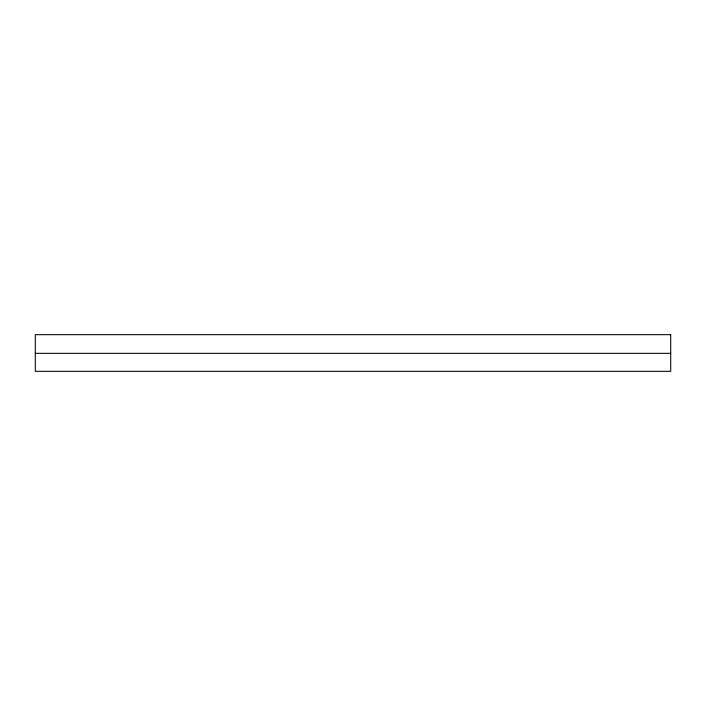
<?xml version="1.0" encoding="UTF-8"?>
<svg xmlns="http://www.w3.org/2000/svg" width="706" height="706" viewBox="0 0 706 706"><rect width="100%" height="100%" fill="white"/><g stroke="black" fill="none" stroke-linecap="round" stroke-linejoin="round"><path stroke-width="1.06" d="M35.3 353.344L670.7 353.344M670.7 334.67L35.3 334.67L35.3 371.33L670.7 371.33L670.7 334.67"/></g></svg>
